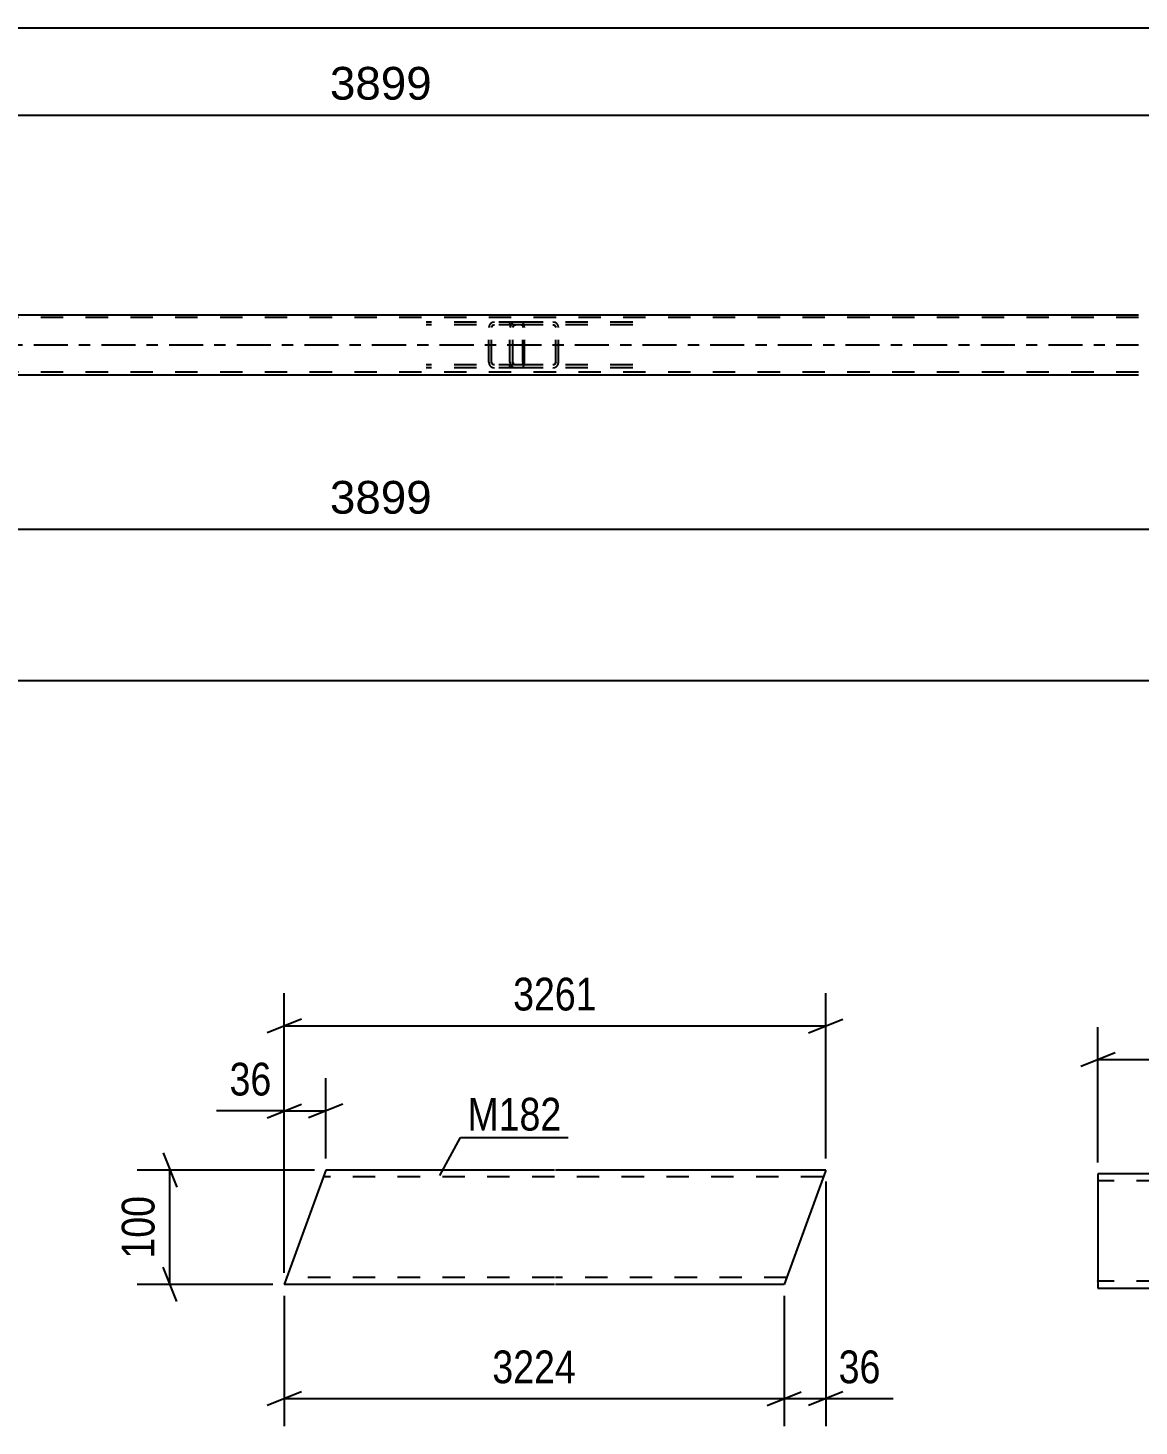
# Model space of a CAD drawing. Header units: millimetres. Extents: x 0 to 841, y 0 to 594.
# Drawn here: x 632.2 to 729.4, y 151.6 to 274 of the extents above; entities that cross this region are included whole.
import ezdxf

# ---------------------------------------------------------------- set-up
doc = ezdxf.new("R2010")
doc.units = ezdxf.units.MM
doc.linetypes.add('DXK_LINE_DOT2', pattern=[3.9198, 1.9599, -1.9599])
doc.linetypes.add('DXK_LINE_DOT3', pattern=[5.9187, 2.979, -0.9799, 0.9799, -0.9799])
doc.styles.add('Arial', font='ARIAL.TTF', dxfattribs={"height": 0.2})
doc.styles.add('Arial Narrow', font='ARIALN.TTF', dxfattribs={"height": 0.2})

# ---------------------------------------------------------------- blocks, each defined once
blk = doc.blocks.new('Part-318464264-4550 - 4418')
at = {"color": 2, "linetype": 'Continuous'}
for p, q in [((70.4, 248.89), (729.33, 248.89)), ((729.33, 243.61), (593.32, 243.61))]:
    blk.add_line(p, q, dxfattribs=at)
at = {"color": 7, "linetype": 'DXK_LINE_DOT2'}
for p, q in [((729.33, 248.65), (70.4, 248.65)), ((729.33, 243.85), (70.4, 243.85))]:
    blk.add_line(p, q, dxfattribs=at)
at = {"color": 7, "linetype": 'DXK_LINE_DOT3'}
blk.add_line((70.4, 246.25), (729.33, 246.25), dxfattribs=at)
blk = doc.blocks.new('Part-318464264-4612 - 4418')
at = {"color": 7, "linetype": 'DXK_LINE_DOT2'}
for p, q in [((674.38, 247.95), (674.34, 247.77)), ((674.34, 244.73), (674.34, 247.77)), ((674.59, 247.77), (674.61, 247.86)), ((674.59, 244.73), (674.59, 247.77)), ((674.61, 247.86), (674.67, 247.94)), ((674.85, 248.25), (674.65, 248.21)), ((674.67, 247.94), (674.75, 247.99)), ((674.75, 247.99), (674.85, 248.01)), ((685.08, 248.25), (674.85, 248.25)), ((685.08, 248.01), (674.85, 248.01)), ((678.28, 248.21), (678.08, 248.25)), ((678.08, 248.01), (678.18, 247.99)), ((678.18, 247.99), (678.27, 247.94)), ((678.27, 247.94), (678.32, 247.86)), ((678.32, 247.86), (678.34, 247.77)), ((678.34, 244.73), (678.34, 247.77)), ((678.6, 247.77), (678.56, 247.95)), ((678.6, 244.73), (678.6, 247.77)), ((674.34, 244.73), (674.38, 244.54)), ((674.61, 244.64), (674.59, 244.73)), ((678.34, 244.73), (678.32, 244.64)), ((678.56, 244.54), (678.6, 244.73)), ((674.67, 244.56), (674.61, 244.64)), ((674.65, 244.28), (674.85, 244.25)), ((674.75, 244.51), (674.67, 244.56)), ((674.85, 244.49), (674.75, 244.51)), ((685.08, 244.49), (674.85, 244.49)), ((685.08, 244.25), (674.85, 244.25)), ((678.18, 244.51), (678.08, 244.49)), ((678.08, 244.25), (678.28, 244.28)), ((678.27, 244.56), (678.18, 244.51)), ((678.32, 244.64), (678.27, 244.56))]:
    blk.add_line(p, q, dxfattribs=at)
for centre, start, end in [((674.83, 247.75), 110.7583, 155.6801), ((678.1, 247.75), 24.3199, 69.2417), ((674.83, 244.75), 204.3199, 249.2417), ((678.1, 244.75), 290.7583, 335.6801)]:
    blk.add_arc(centre, 0.496, start, end, dxfattribs=at)
blk = doc.blocks.new('Part-318464264-4633 - 4418')
at = {"color": 7, "linetype": 'DXK_LINE_DOT2'}
for p, q in [((675.33, 248.25), (667.01, 248.25)), ((675.33, 248.01), (667.01, 248.01)), ((672.53, 247.95), (672.49, 247.77)), ((672.49, 244.73), (672.49, 247.77)), ((672.74, 247.77), (672.76, 247.86)), ((672.74, 244.73), (672.74, 247.77)), ((672.76, 247.86), (672.82, 247.94)), ((673, 248.25), (672.8, 248.21)), ((672.82, 247.94), (672.9, 247.99)), ((672.9, 247.99), (673, 248.01)), ((674.34, 248.01), (674.34, 248.25)), ((675.43, 248.21), (675.33, 248.25)), ((675.33, 248.01), (675.38, 247.99)), ((675.38, 247.99), (675.43, 247.94)), ((675.52, 248.11), (675.43, 248.21)), ((675.43, 247.94), (675.46, 247.86)), ((675.46, 247.86), (675.47, 247.77)), ((675.47, 244.73), (675.47, 247.77)), ((675.58, 247.95), (675.52, 248.11)), ((675.6, 247.77), (675.58, 247.95)), ((675.6, 244.73), (675.6, 247.77)), ((672.49, 244.73), (672.53, 244.54)), ((672.76, 244.64), (672.74, 244.73)), ((675.47, 244.73), (675.46, 244.64)), ((675.58, 244.54), (675.6, 244.73)), ((675.33, 244.49), (667.01, 244.49)), ((675.33, 244.25), (667.01, 244.25)), ((672.82, 244.56), (672.76, 244.64)), ((672.8, 244.28), (673, 244.25)), ((672.9, 244.51), (672.82, 244.56)), ((673, 244.49), (672.9, 244.51)), ((674.34, 244.25), (674.34, 244.49)), ((675.38, 244.51), (675.33, 244.49)), ((675.33, 244.25), (675.43, 244.28)), ((675.43, 244.56), (675.38, 244.51)), ((675.46, 244.64), (675.43, 244.56)), ((675.43, 244.28), (675.52, 244.39)), ((675.52, 244.39), (675.58, 244.54))]:
    blk.add_line(p, q, dxfattribs=at)
for centre, start, end in [((672.98, 247.75), 111.1941, 156.1506), ((672.98, 244.74), 203.8494, 248.8059)]:
    blk.add_arc(centre, 0.492, start, end, dxfattribs=at)
blk = doc.blocks.new('Part-318464264-12448 - 12447')
at = {"color": 2, "linetype": 'Continuous'}
for p, q in [((658.23, 174.04), (654.59, 164.04)), ((678.23, 174.04), (658.23, 174.04)), ((701.97, 174.04), (678.33, 174.04)), ((701.94, 173.95), (698.33, 164.04)), ((701.97, 174.04), (701.94, 173.95)), ((678.23, 164.04), (654.59, 164.04)), ((698.33, 164.04), (678.33, 164.04))]:
    blk.add_line(p, q, dxfattribs=at)
at = {"color": 7, "linetype": 'DXK_LINE_DOT2'}
for p, q in [((678.23, 173.44), (658.01, 173.44)), ((701.75, 173.44), (678.33, 173.44)), ((654.81, 164.64), (654.83, 164.69)), ((678.23, 164.64), (654.81, 164.64)), ((698.55, 164.64), (678.33, 164.64)), ((698.55, 164.64), (698.56, 164.69))]:
    blk.add_line(p, q, dxfattribs=at)
blk = doc.blocks.new('Part-318464264-12514 - 12513')
at = {"color": 2, "linetype": 'Continuous'}
for p, q in [((762.48, 173.71), (725.78, 173.71)), ((725.78, 173.71), (725.78, 163.8)), ((762.48, 173.71), (762.48, 173.62)), ((762.48, 173.62), (762.48, 173.36)), ((762.48, 173.36), (762.48, 172.97)), ((762.48, 172.97), (762.48, 164.45)), ((762.48, 164.45), (762.48, 164.06)), ((762.48, 164.06), (762.48, 163.8)), ((725.78, 163.8), (725.78, 163.71)), ((725.78, 163.71), (762.48, 163.71)), ((762.48, 163.8), (762.48, 163.71))]:
    blk.add_line(p, q, dxfattribs=at)
at = {"color": 7, "linetype": 'DXK_LINE_DOT2'}
for p, q in [((762.48, 173.11), (725.78, 173.11)), ((762.48, 173.62), (762.48, 173.71)), ((762.48, 173.36), (762.48, 173.62)), ((762.48, 173.11), (762.48, 173.36)), ((762.48, 173.11), (762.48, 164.36)), ((762.48, 173.07), (762.48, 173.11)), ((762.48, 173.07), (762.48, 173.11)), ((762.48, 173.07), (762.48, 164.68)), ((762.48, 172.97), (762.48, 173.07)), ((762.48, 172.94), (762.48, 172.97)), ((762.48, 172.74), (762.48, 172.94)), ((762.48, 164.49), (762.48, 172.74)), ((725.78, 164.31), (725.78, 164.36)), ((762.48, 164.31), (725.78, 164.31)), ((762.48, 164.49), (762.48, 164.68)), ((762.48, 164.36), (762.48, 164.49)), ((762.48, 164.49), (762.48, 164.36)), ((762.48, 164.31), (762.48, 164.36)), ((762.48, 164.36), (762.48, 164.31)), ((762.48, 164.06), (762.48, 164.36)), ((762.48, 163.8), (762.48, 164.06)), ((762.48, 163.71), (762.48, 163.8))]:
    blk.add_line(p, q, dxfattribs=at)
blk = doc.blocks.new('StraightDimension-318464264-4717 - 4418')
at = {"color": 7, "linetype": 'Continuous'}
blk.add_line((61.14, 216.88), (738.59, 216.88), dxfattribs=at)
blk = doc.blocks.new('StraightDimension-318464264-4728 - 4418')
at = {"color": 7, "linetype": 'Continuous'}
for p, q in [((737.95, 243.64), (737.95, 217.71)), ((588.12, 242.21), (588.12, 217.71)), ((589.62, 230.73), (586.62, 229.53)), ((588.12, 230.13), (737.95, 230.13)), ((736.45, 229.53), (739.45, 230.73))]:
    blk.add_line(p, q, dxfattribs=at)
at = {"color": 0}
blk.add_wipeout([(668.08, 230.88), (668.08, 235.08), (657.99, 235.08), (657.99, 230.88)], dxfattribs=at)
at = {"color": 3, "style": 'Arial'}
blk.add_text('3899', height=2.865, dxfattribs=at).set_placement((658.59, 231.48))
at = {"color": 0, "linetype": 'Continuous'}
blk.add_wipeout([(737.35, 229.43), (733.15, 229.43), (733.15, 217.11), (737.35, 217.11)], dxfattribs=at)
at = {"color": 3, "linetype": 'Continuous', "style": 'Arial'}
blk.add_text('18326', height=2.865, rotation=90.0002, dxfattribs=at).set_placement((736.75, 217.71))
blk = doc.blocks.new('StraightDimension-318464264-4787 - 4418')
at = {"color": 7, "linetype": 'Continuous'}
for p, q in [((588.12, 250.29), (588.12, 269.21)), ((737.95, 249.28), (737.95, 269.21)), ((589.62, 266.96), (586.62, 265.76)), ((736.45, 265.76), (739.45, 266.96)), ((588.12, 266.36), (737.95, 266.36))]:
    blk.add_line(p, q, dxfattribs=at)
at = {"color": 0}
blk.add_wipeout([(668.08, 267.11), (668.08, 271.31), (657.99, 271.31), (657.99, 267.11)], dxfattribs=at)
at = {"color": 3, "style": 'Arial'}
blk.add_text('3899', height=2.865, dxfattribs=at).set_placement((658.59, 267.71))
blk = doc.blocks.new('StraightDimension-318464264-12187 - 4418')
at = {"color": 7, "linetype": 'Continuous'}
blk.add_line((61.78, 273.98), (737.95, 273.98), dxfattribs=at)
blk = doc.blocks.new('StraightDimension-318464264-13366 - 12447')
at = {"color": 7, "linetype": 'Continuous'}
for p, q in [((701.97, 173.04), (701.97, 151.64)), ((698.33, 163.04), (698.33, 151.64)), ((696.83, 153.44), (699.83, 154.64)), ((703.47, 154.64), (700.47, 153.44)), ((698.33, 154.04), (701.97, 154.04)), ((701.97, 154.04), (707.88, 154.04)), ((701.97, 154.04), (707.88, 154.04))]:
    blk.add_line(p, q, dxfattribs=at)
at = {"color": 0}
blk.add_wipeout([(707.35, 154.79), (707.35, 158.99), (702.5, 158.99), (702.5, 154.79)], dxfattribs=at)
at = {"color": 3, "style": 'Arial Narrow'}
blk.add_text('36', height=2.863, dxfattribs=at).set_placement((703.1, 155.39))
blk = doc.blocks.new('StraightDimension-318464264-12635 - 12447')
at = {"color": 7, "linetype": 'Continuous'}
for p, q in [((654.59, 165.04), (654.59, 189.51)), ((701.97, 175.04), (701.97, 189.51)), ((656.09, 187.26), (653.09, 186.06)), ((700.47, 186.06), (703.47, 187.26)), ((654.59, 186.66), (701.97, 186.66))]:
    blk.add_line(p, q, dxfattribs=at)
at = {"color": 0}
blk.add_wipeout([(682.54, 187.41), (682.54, 191.61), (674.02, 191.61), (674.02, 187.41)], dxfattribs=at)
at = {"color": 3, "style": 'Arial Narrow'}
blk.add_text('3261', height=2.863, dxfattribs=at).set_placement((674.62, 188.01))
blk = doc.blocks.new('StraightDimension-318464264-12619 - 12447')
at = {"color": 7, "linetype": 'Continuous'}
for p, q in [((654.59, 165.04), (654.59, 182.07)), ((658.23, 175.04), (658.23, 182.07)), ((654.59, 179.22), (648.68, 179.22)), ((654.59, 179.22), (648.68, 179.22)), ((653.09, 178.62), (656.09, 179.82)), ((654.59, 179.22), (658.23, 179.22)), ((659.73, 179.82), (656.73, 178.62))]:
    blk.add_line(p, q, dxfattribs=at)
at = {"color": 0}
blk.add_wipeout([(654.07, 179.97), (654.07, 184.17), (649.21, 184.17), (649.21, 179.97)], dxfattribs=at)
at = {"color": 3, "style": 'Arial Narrow'}
blk.add_text('36', height=2.863, dxfattribs=at).set_placement((649.81, 180.57))
blk = doc.blocks.new('StraightDimension-318464264-12629 - 12447')
at = {"color": 7, "linetype": 'Continuous'}
for p, q in [((643.99, 175.54), (645.19, 172.54)), ((657.23, 174.04), (641.74, 174.04)), ((644.59, 164.04), (644.59, 174.04)), ((645.19, 162.54), (643.99, 165.54)), ((653.59, 164.04), (641.74, 164.04))]:
    blk.add_line(p, q, dxfattribs=at)
at = {"color": 0}
blk.add_wipeout([(643.84, 172.39), (639.64, 172.39), (639.64, 165.7), (643.84, 165.7)], dxfattribs=at)
at = {"color": 3, "style": 'Arial Narrow'}
blk.add_text('100', height=2.863, rotation=90.0002, dxfattribs=at).set_placement((643.24, 166.3))
blk = doc.blocks.new('StraightDimension-318464264-13367 - 12447')
at = {"color": 7, "linetype": 'Continuous'}
for p, q in [((654.59, 163.04), (654.59, 151.64)), ((698.33, 163.04), (698.33, 151.64)), ((656.09, 154.64), (653.09, 153.44)), ((696.83, 153.44), (699.83, 154.64)), ((654.59, 154.04), (698.33, 154.04))]:
    blk.add_line(p, q, dxfattribs=at)
at = {"color": 0}
blk.add_wipeout([(680.72, 154.79), (680.72, 158.99), (672.2, 158.99), (672.2, 154.79)], dxfattribs=at)
at = {"color": 3, "style": 'Arial Narrow'}
blk.add_text('3224', height=2.863, dxfattribs=at).set_placement((672.8, 155.39))
blk = doc.blocks.new('StraightDimension-318464264-12639 - 12513')
at = {"color": 7, "linetype": 'Continuous'}
for p, q in [((725.78, 174.71), (725.78, 186.56)), ((762.48, 174.71), (762.48, 186.56)), ((727.28, 184.31), (724.28, 183.11)), ((725.78, 183.71), (762.48, 183.71)), ((760.98, 183.11), (763.98, 184.31))]:
    blk.add_line(p, q, dxfattribs=at)
at = {"color": 0}
blk.add_wipeout([(747.47, 184.46), (747.47, 188.66), (740.79, 188.66), (740.79, 184.46)], dxfattribs=at)
at = {"color": 3, "style": 'Arial Narrow'}
blk.add_text('367', height=2.863, dxfattribs=at).set_placement((741.39, 185.06))
blk = doc.blocks.new('Mark-318464264-12649 - 12447')
at = {"color": 0}
blk.add_wipeout([(678.84, 177.5), (678.84, 180.5), (670.62, 180.5), (670.62, 177.5)], dxfattribs=at)
blk.add_wipeout([(678.84, 177.5), (678.84, 180.5), (670.62, 180.5), (670.62, 177.5)], dxfattribs=at)
at = {"color": 30, "linetype": 'Continuous'}
for p, q in [((668.2, 173.58), (670.02, 176.9)), ((670.02, 176.9), (679.44, 176.9))]:
    blk.add_line(p, q, dxfattribs=at)
at = {"color": 3, "style": 'Arial Narrow'}
blk.add_text('M182', height=2.863, dxfattribs=at).set_placement((670.62, 177.5))

msp = doc.modelspace()

# ---------------------------------------------------------------- block references
for name in ['Part-318464264-4550 - 4418', 'Part-318464264-4633 - 4418', 'Part-318464264-4612 - 4418', 'StraightDimension-318464264-4717 - 4418', 'StraightDimension-318464264-12639 - 12513', 'Part-318464264-12448 - 12447', 'Part-318464264-12514 - 12513']:
    msp.add_blockref(name, (0, 0))

# ---------------------------------------------------------------- next in the draw order: block references
for name in ['StraightDimension-318464264-4787 - 4418', 'StraightDimension-318464264-4728 - 4418', 'StraightDimension-318464264-13366 - 12447']:
    msp.add_blockref(name, (0, 0))

# ---------------------------------------------------------------- next in the draw order: block references
for name in ['StraightDimension-318464264-12187 - 4418', 'StraightDimension-318464264-12635 - 12447']:
    msp.add_blockref(name, (0, 0))

# ---------------------------------------------------------------- next in the draw order: block references
for name in ['StraightDimension-318464264-12619 - 12447', 'Mark-318464264-12649 - 12447']:
    msp.add_blockref(name, (0, 0))

# ---------------------------------------------------------------- next in the draw order: block references
msp.add_blockref('StraightDimension-318464264-12629 - 12447', (0, 0))

# ---------------------------------------------------------------- next in the draw order: block references
msp.add_blockref('StraightDimension-318464264-13367 - 12447', (0, 0))

doc.saveas('drawing.dxf')
